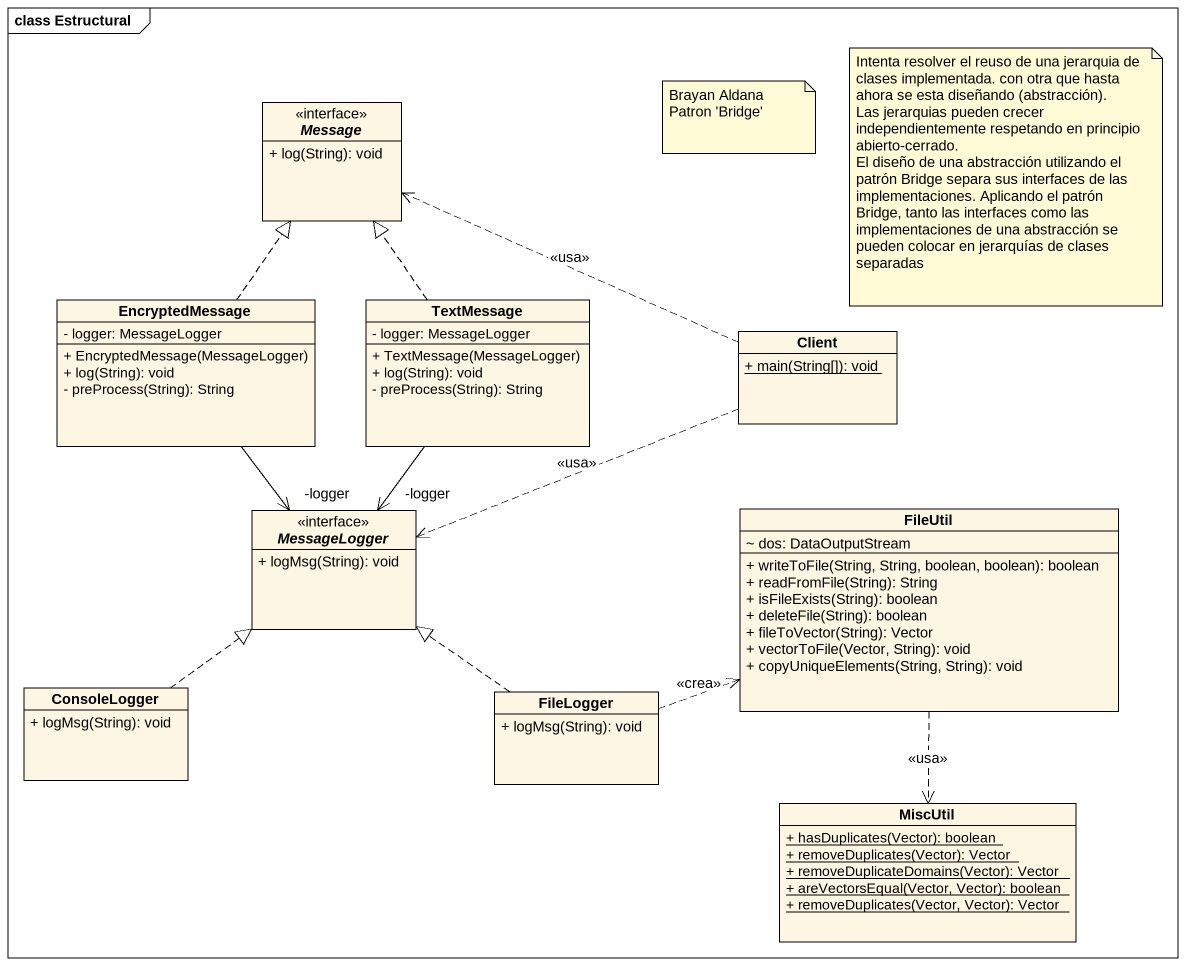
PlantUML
@startuml
mainframe class Estructural
hide circle
hide empty members
skinparam classAttributeIconSize 0
interface Message <<interface>> {
  + log(String): void
}
class EncryptedMessage {
  - logger: MessageLogger
  + EncryptedMessage(MessageLogger)
  + log(String): void
  - preProcess(String): String
}
class TextMessage {
  - logger: MessageLogger
  + TextMessage(MessageLogger)
  + log(String): void
  - preProcess(String): String
}
class Client {
  {static} + main(String[]): void
}
interface MessageLogger <<interface>> {
  + logMsg(String): void
}
class FileUtil {
  ~ dos: DataOutputStream
  + writeToFile(String, String, boolean, boolean): boolean
  + readFromFile(String): String
  + isFileExists(String): boolean
  + deleteFile(String): boolean
  + fileToVector(String): Vector
  + vectorToFile(Vector, String): void
  + copyUniqueElements(String, String): void
}
class ConsoleLogger {
  + logMsg(String): void
}
class FileLogger {
  + logMsg(String): void
}
class MiscUtil {
  {static} + hasDuplicates(Vector): boolean
  {static} + removeDuplicates(Vector): Vector
  {static} + removeDuplicateDomains(Vector): Vector
  {static} + areVectorsEqual(Vector, Vector): boolean
  {static} + removeDuplicates(Vector, Vector): Vector
}
EncryptedMessage .up.|> Message
EncryptedMessage --> "-logger" MessageLogger
TextMessage .up.|> Message
TextMessage --> "-logger" MessageLogger
Client .left.> Message : <<usa>>
Client .left.> MessageLogger : <<usa>>
FileUtil ..> MiscUtil : <<usa>>
ConsoleLogger .up.|> MessageLogger
FileLogger .up.|> MessageLogger
FileLogger .right.> FileUtil : <<crea>>
note as N1
  Intenta resolver el reuso de una jerarquia de clases implementada. con otra que hasta ahora se esta diseñando (abstracción).
  Las jerarquias pueden crecer independientemente respetando en principio abierto-cerrado.
  El diseño de una abstracción utilizando el patrón Bridge separa sus interfaces de las implementaciones. Aplicando el patrón Bridge, tanto las interfaces como las implementaciones de una abstracción se pueden colocar en jerarquías de clases separadas
end note
note as N2
  Brayan Aldana
  Patron 'Bridge'
end note
@enduml
